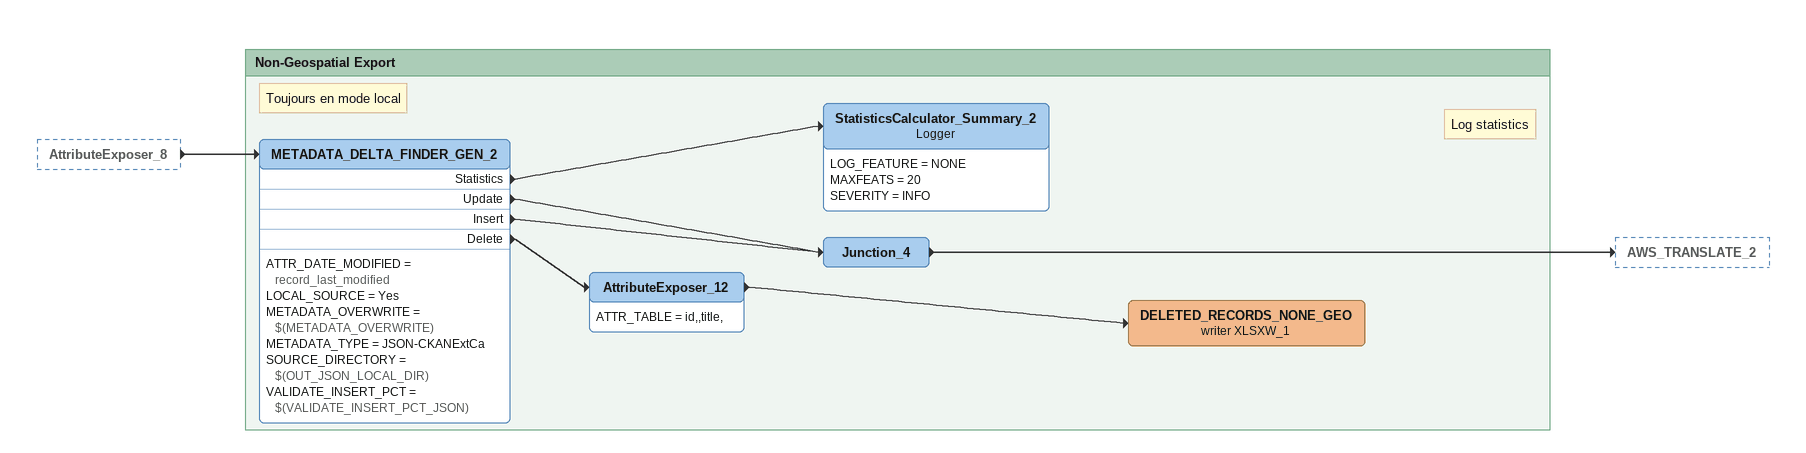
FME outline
AttributeExposer_8 [outside]
    -> METADATA_DELTA_FINDER_GEN_2

Bookmark: Non-Geospatial Export
Note: Toujours en mode local
METADATA_DELTA_FINDER_GEN_2
    ATTR_DATE_MODIFIED = record_last_modified
    LOCAL_SOURCE = Yes
    METADATA_OVERWRITE = $(METADATA_OVERWRITE)
    METADATA_TYPE = JSON-CKANExtCa
    SOURCE_DIRECTORY = $(OUT_JSON_LOCAL_DIR)
    VALIDATE_INSERT_PCT = $(VALIDATE_INSERT_PCT_JSON)
    Statistics -> StatisticsCalculator_Summary_2
    Update -> Junction_4
    Insert -> Junction_4
    Delete -> AttributeExposer_12
Note: Log statistics
StatisticsCalculator_Summary_2: Logger
    LOG_FEATURE = NONE
    MAXFEATS = 20
    SEVERITY = INFO
Junction_4
    -> AWS_TRANSLATE_2
AttributeExposer_12
    ATTR_TABLE = id,,title,
    -> DELETED_RECORDS_NONE_GEO (writer XLSXW_1)
DELETED_RECORDS_NONE_GEO (writer XLSXW_1)
